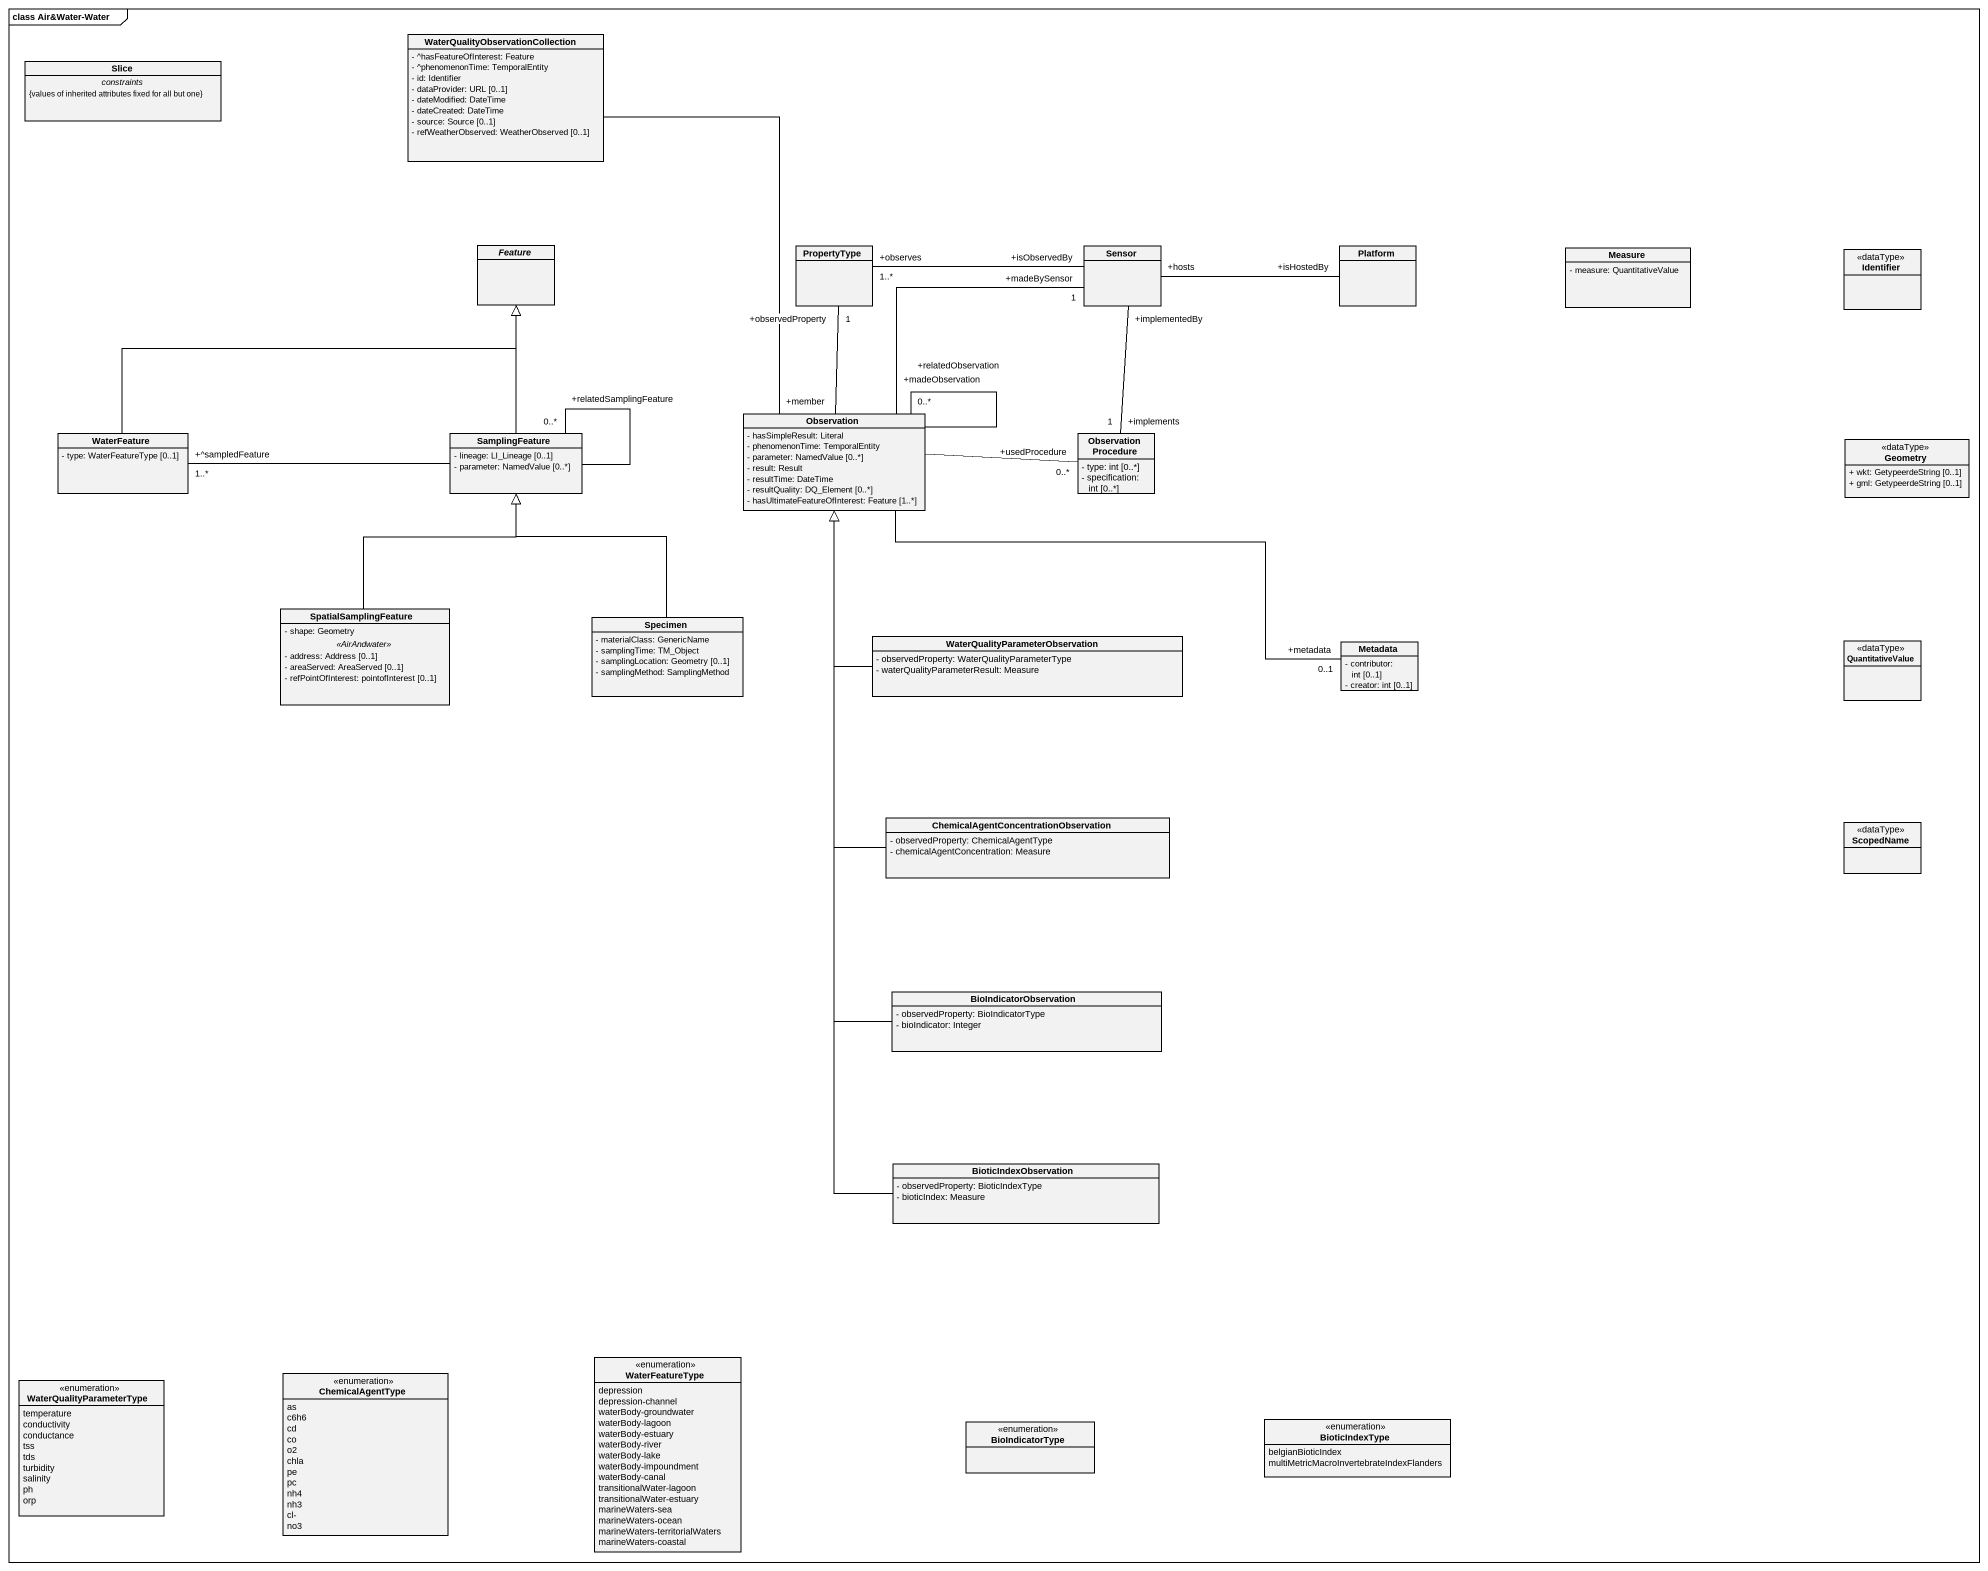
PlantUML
@startuml
mainframe class Air&Water-Water
hide circle
hide empty members
skinparam classAttributeIconSize 0
class "WaterQualityObservationCollection" as WaterQualityObservationColle {
  - ^hasFeatureOfInterest: Feature
  - ^phenomenonTime: TemporalEntity
  - id: Identifier
  - dataProvider: URL [0..1]
  - dateModified: DateTime
  - dateCreated: DateTime
  - source: Source [0..1]
  - refWeatherObserved: WeatherObserved [0..1]
}
class Slice {
  -- constraints --
  {values of inherited attributes fixed for all but one}
}
abstract class Feature
class PropertyType
class Sensor
class Platform
class Measure {
  - measure: QuantitativeValue
}
class Identifier <<dataType>>
class WaterFeature {
  - type: WaterFeatureType [0..1]
}
class SamplingFeature {
  - lineage: LI_Lineage [0..1]
  - parameter: NamedValue [0..*]
}
class Observation {
  - hasSimpleResult: Literal
  - phenomenonTime: TemporalEntity
  - parameter: NamedValue [0..*]
  - result: Result
  - resultTime: DateTime
  - resultQuality: DQ_Element [0..*]
  - hasUltimateFeatureOfInterest: Feature [1..*]
}
class ObservationProcedure {
  - type: int [0..*]
  - specification: int [0..*]
}
class Geometry <<dataType>> {
  + wkt: GetypeerdeString [0..1]
  + gml: GetypeerdeString [0..1]
}
class SpatialSamplingFeature {
  - shape: Geometry
  .. <<AirAndwater>> ..
  - address: Address [0..1]
  - areaServed: AreaServed [0..1]
  - refPointOfInterest: pointofInterest [0..1]
}
class Specimen {
  - materialClass: GenericName
  - samplingTime: TM_Object
  - samplingLocation: Geometry [0..1]
  - samplingMethod: SamplingMethod
}
class "WaterQualityParameterObservation" as WaterQualityParameterObserva {
  - observedProperty: WaterQualityParameterType
  - waterQualityParameterResult: Measure
}
class Metadata {
  - contributor: int [0..1]
  - creator: int [0..1]
}
class QuantitativeValue <<dataType>>
class "ChemicalAgentConcentrationObservation" as ChemicalAgentConcentrationOb {
  - observedProperty: ChemicalAgentType
  - chemicalAgentConcentration: Measure
}
class ScopedName <<dataType>>
class BioIndicatorObservation {
  - observedProperty: BioIndicatorType
  - bioIndicator: Integer
}
class BioticIndexObservation {
  - observedProperty: BioticIndexType
  - bioticIndex: Measure
}
enum WaterFeatureType {
  depression
  depression-channel
  waterBody-groundwater
  waterBody-lagoon
  waterBody-estuary
  waterBody-river
  waterBody-lake
  waterBody-impoundment
  waterBody-canal
  transitionalWater-lagoon
  transitionalWater-estuary
  marineWaters-sea
  marineWaters-ocean
  marineWaters-territorialWaters
  marineWaters-coastal
}
enum WaterQualityParameterType {
  temperature
  conductivity
  conductance
  tss
  tds
  turbidity
  salinity
  ph
  orp
}
enum ChemicalAgentType {
  as
  c6h6
  cd
  co
  o2
  chla
  pe
  pc
  nh4
  nh3
  cl-
  no3
}
enum BioIndicatorType
enum BioticIndexType {
  belgianBioticIndex
  multiMetricMacroInvertebrateIndexFlanders
}
WaterQualityObservationColle -- "+member" Observation
Sensor "+isObservedBy" -left- "+observes\n1..*" PropertyType
Sensor "+hosts" -right- "+isHostedBy" Platform
Sensor "+implementedBy" -- "+implements\n1" ObservationProcedure
WaterFeature -right-|> Feature
SamplingFeature -up-|> Feature
SamplingFeature -left- "+^sampledFeature\n1..*" WaterFeature
SamplingFeature -- "+relatedSamplingFeature\n0..*" SamplingFeature
Observation -up- "+observedProperty\n1" PropertyType
Observation "+madeObservation" -up- "+madeBySensor\n1" Sensor
Observation -- "+relatedObservation\n0..*" Observation
Observation -right- "+usedProcedure\n0..*" ObservationProcedure
Observation -right- "+metadata\n0..1" Metadata
SpatialSamplingFeature -up-|> SamplingFeature
Specimen -up-|> SamplingFeature
WaterQualityParameterObserva -up-|> Observation
ChemicalAgentConcentrationOb -up-|> Observation
BioIndicatorObservation -up-|> Observation
BioticIndexObservation -up-|> Observation
@enduml
